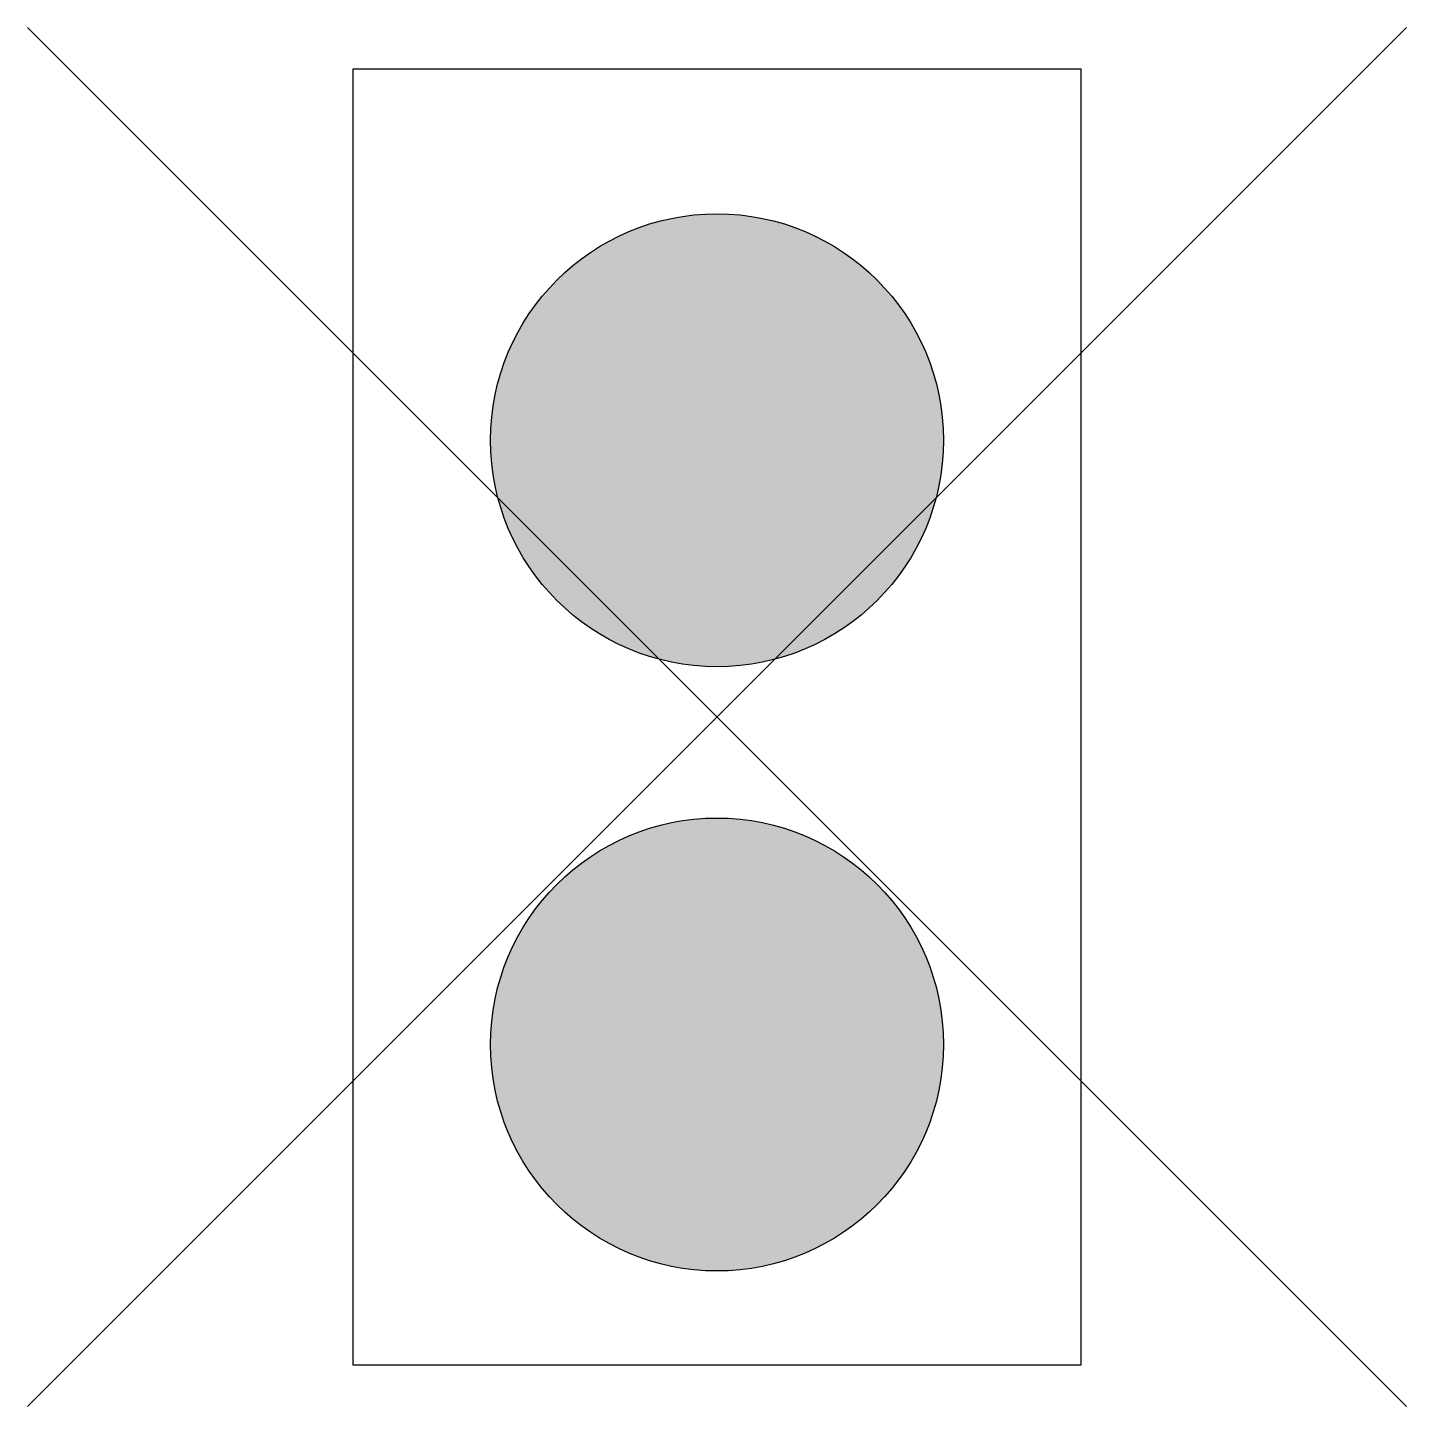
# Model space of a CAD drawing. Extents: x -0.51 to 0.51, y -0.51 to 0.51.
import ezdxf

# ---------------------------------------------------------------- set-up
doc = ezdxf.new("R2010")
doc.units = 0
doc.header["$LTSCALE"] = 0.2

msp = doc.modelspace()

# ---------------------------------------------------------------- hatches: boundary and pattern name
at = {"ltscale": 0.5}
h = msp.add_hatch(color=256, dxfattribs=at)
edge = h.paths.add_edge_path()
edge.add_arc((0, 0.2027), 0.1659, 0, 360)
h = msp.add_hatch(color=256, dxfattribs=at)
edge = h.paths.add_edge_path()
edge.add_arc((0, -0.2399), 0.1659, 0, 360)

# ---------------------------------------------------------------- linework, layer by layer
at = {"color": 0}
for p, q in [((-0.505, -0.505), (0.505, 0.505)), ((0.505, -0.505), (-0.505, 0.505))]:
    msp.add_line(p, q, dxfattribs=at)
at = {"ltscale": 0.5, "flags": 128}
msp.add_lwpolyline([(-0.2667, -0.4745), (0.2667, -0.4745), (0.2667, 0.4745), (-0.2667, 0.4745)], close=True, dxfattribs=at)
at = {"ltscale": 0.5}
for centre in [(0, 0.2027), (0, -0.2399)]:
    msp.add_circle(centre, 0.1659, dxfattribs=at)

doc.saveas('drawing.dxf')
